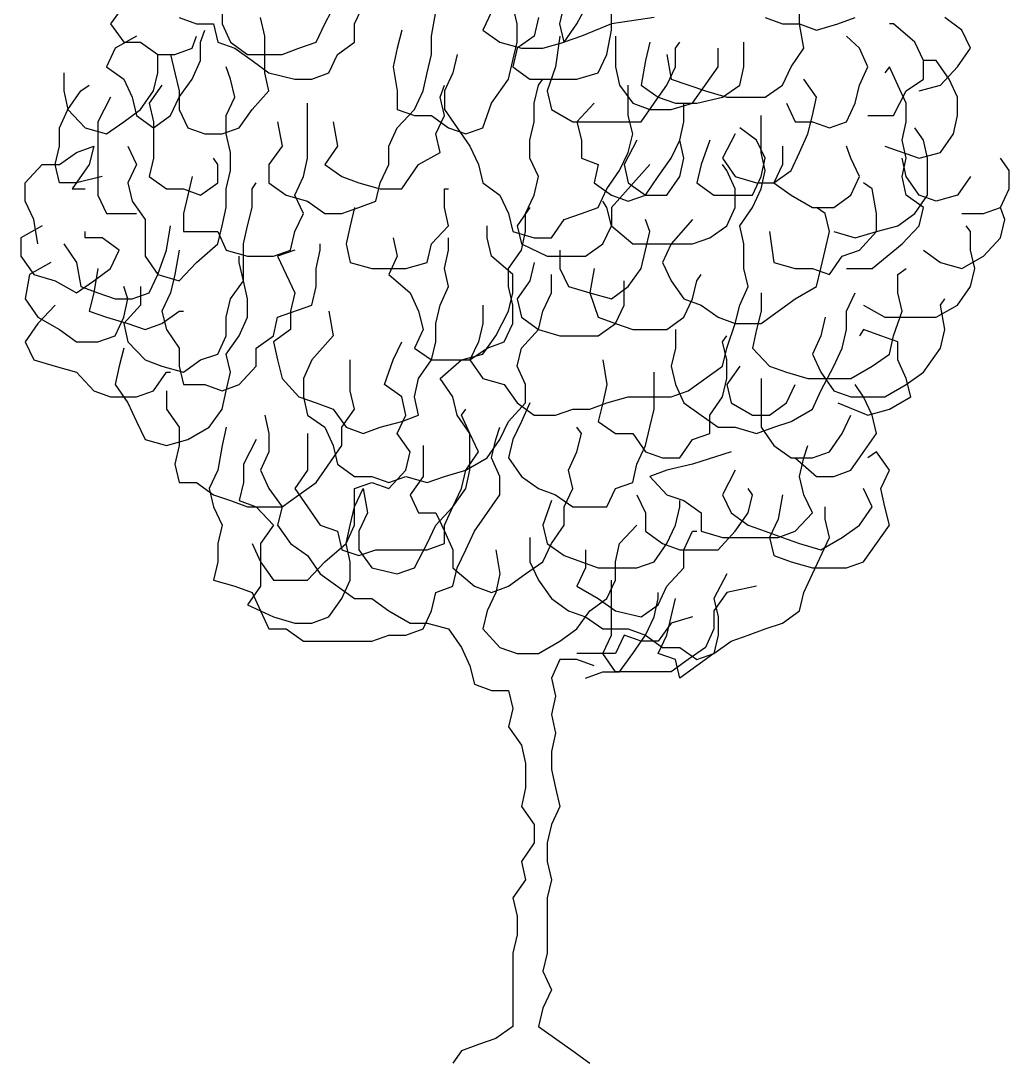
# Model space of a CAD drawing. Extents: x 72 to 82.3, y 0.6 to 17.7.
# Drawn here: x 71.95 to 82.28, y 0.63 to 11.51 of the extents above; entities that cross this region are included whole.
import ezdxf

# ---------------------------------------------------------------- set-up
doc = ezdxf.new("R2010")
doc.units = 0
doc.layers.add('SIMBOLI', color=2, linetype='CONTINUOUS')

msp = doc.modelspace()

# ---------------------------------------------------------------- linework, layer by layer
at = {"layer": 'SIMBOLI', "color": 0}
for p, q in [((80.088, 11.482), (80.088, 12.057)), ((74.056, 11.866), (74.056, 11.482)), ((73.028, 11.676), (72.892, 11.482)), ((75.128, 11.482), (75.261, 11.738)), ((75.44, 11.482), (75.53, 11.676)), ((77.137, 11.482), (77.094, 11.676)), ((77.584, 11.482), (77.63, 11.676)), ((77.763, 11.482), (77.896, 11.738)), ((73.607, 11.548), (73.787, 11.482)), ((74.502, 11.353), (74.456, 11.548)), ((76.245, 11.353), (76.289, 11.61)), ((76.871, 11.61), (76.781, 11.419)), ((77.361, 11.548), (77.317, 11.353)), ((78.122, 11.419), (78.122, 11.61)), ((78.568, 11.548), (78.122, 11.482)), ((79.729, 11.548), (79.909, 11.482)), ((80.488, 11.482), (80.668, 11.548)), ((81.785, 11.419), (81.606, 11.548)), ((72.892, 11.482), (73.028, 11.291)), ((73.787, 11.482), (73.966, 11.482)), ((73.966, 11.482), (74.01, 11.291)), ((74.056, 11.482), (74.143, 11.291)), ((75.038, 11.291), (75.128, 11.482)), ((75.44, 11.291), (75.44, 11.482)), ((77.137, 11.291), (77.137, 11.482)), ((77.63, 11.291), (77.584, 11.482)), ((77.63, 11.291), (77.763, 11.482)), ((78.122, 11.482), (77.809, 11.353)), ((79.909, 11.482), (80.088, 11.482)), ((80.088, 11.482), (80.265, 11.419)), ((80.132, 11.229), (80.088, 11.482)), ((80.265, 11.419), (80.488, 11.482)), ((81.07, 11.482), (81.027, 11.482)), ((81.293, 11.291), (81.07, 11.482)), ((73.161, 11.353), (72.938, 11.229)), ((73.743, 11.229), (73.787, 11.353)), ((73.83, 11.291), (73.877, 11.419)), ((74.502, 10.972), (74.502, 11.353)), ((75.933, 11.419), (75.886, 11.229)), ((76.245, 11.163), (76.245, 11.353)), ((76.781, 11.419), (76.958, 11.291)), ((77.317, 11.353), (77.137, 11.229)), ((77.584, 11.353), (77.54, 11.035)), ((77.809, 11.353), (77.63, 11.291)), ((78.076, 11.163), (78.122, 11.419)), ((78.166, 11.353), (78.166, 11.035)), ((80.714, 11.229), (80.578, 11.353)), ((81.875, 11.229), (81.785, 11.419)), ((72.938, 11.229), (72.849, 11.035)), ((73.028, 11.291), (73.205, 11.291)), ((73.205, 11.291), (73.384, 11.163)), ((73.564, 11.163), (73.743, 11.229)), ((73.83, 11.101), (73.83, 11.291)), ((74.01, 11.291), (74.189, 11.229)), ((74.143, 11.291), (74.323, 11.163)), ((74.189, 11.229), (74.369, 11.101)), ((74.682, 11.163), (74.858, 11.229)), ((74.858, 11.229), (75.038, 11.291)), ((75.261, 11.163), (75.44, 11.291)), ((75.886, 11.229), (75.843, 11.035)), ((76.958, 11.291), (77.184, 11.229)), ((77.094, 11.101), (77.137, 11.291)), ((77.137, 11.229), (77.094, 11.035)), ((77.184, 11.229), (77.407, 11.229)), ((77.407, 11.229), (77.63, 11.291)), ((78.524, 11.291), (78.478, 11.101)), ((78.791, 11.229), (78.837, 11.291)), ((78.791, 11.035), (78.791, 11.229)), ((79.237, 11.035), (79.237, 11.229)), ((79.506, 11.035), (79.506, 11.291)), ((79.999, 11.035), (80.132, 11.229)), ((80.801, 11.035), (80.714, 11.229)), ((81.383, 11.101), (81.293, 11.291)), ((81.739, 11.035), (81.875, 11.229)), ((73.384, 11.163), (73.564, 11.163)), ((73.384, 11.163), (73.428, 11.163)), ((73.384, 10.972), (73.384, 11.163)), ((73.518, 11.163), (73.564, 10.972)), ((74.323, 11.163), (74.682, 11.163)), ((75.171, 10.972), (75.261, 11.163)), ((76.199, 10.972), (76.245, 11.163)), ((76.512, 11.163), (76.468, 10.972)), ((77.986, 10.972), (78.076, 11.163)), ((78.701, 11.163), (78.747, 10.906)), ((72.849, 11.035), (73.028, 10.906)), ((73.743, 10.906), (73.83, 11.101)), ((74.143, 10.906), (74.1, 11.035)), ((74.369, 11.101), (74.546, 10.972)), ((75.843, 11.035), (75.886, 10.782)), ((77.048, 10.906), (77.094, 11.101)), ((77.094, 11.035), (77.271, 10.906)), ((77.54, 11.035), (77.45, 10.782)), ((78.166, 11.035), (78.209, 10.844)), ((78.478, 11.101), (78.435, 10.844)), ((78.701, 10.844), (78.791, 11.035)), ((78.97, 10.654), (79.237, 11.035)), ((79.463, 10.844), (79.506, 11.035)), ((79.909, 10.844), (79.999, 11.035)), ((80.714, 10.844), (80.801, 11.035)), ((81.027, 11.035), (80.98, 10.972)), ((81.114, 10.844), (81.027, 11.035)), ((81.383, 10.906), (81.383, 11.101)), ((81.516, 11.101), (81.383, 11.101)), ((81.652, 10.906), (81.516, 11.101)), ((81.562, 10.844), (81.739, 11.035)), ((72.402, 10.972), (72.402, 10.782)), ((73.028, 10.906), (73.115, 10.716)), ((73.341, 10.782), (73.384, 10.972)), ((73.564, 10.972), (73.607, 10.782)), ((73.607, 10.716), (73.743, 10.906)), ((74.189, 10.716), (74.143, 10.906)), ((74.546, 10.782), (74.502, 10.972)), ((74.546, 10.972), (74.815, 10.906)), ((74.815, 10.906), (74.994, 10.906)), ((74.994, 10.906), (75.171, 10.972)), ((76.156, 10.782), (76.199, 10.972)), ((76.468, 10.972), (76.379, 10.782)), ((76.871, 10.654), (77.048, 10.906)), ((77.271, 10.906), (77.763, 10.906)), ((77.361, 10.844), (77.407, 10.906)), ((77.763, 10.906), (77.986, 10.972)), ((78.747, 10.906), (79.104, 10.782)), ((80.265, 10.716), (80.132, 10.906)), ((81.203, 10.782), (81.383, 10.906)), ((81.739, 10.716), (81.652, 10.906)), ((72.402, 10.782), (72.446, 10.588)), ((72.446, 10.588), (72.579, 10.782)), ((72.579, 10.782), (72.669, 10.844)), ((73.205, 10.588), (73.341, 10.782)), ((73.428, 10.844), (73.295, 10.654)), ((73.607, 10.782), (73.607, 10.588)), ((74.369, 10.588), (74.546, 10.782)), ((75.886, 10.782), (75.886, 10.588)), ((76.066, 10.588), (76.156, 10.782)), ((76.333, 10.716), (76.379, 10.844)), ((76.379, 10.782), (76.379, 10.588)), ((77.317, 10.654), (77.361, 10.844)), ((77.45, 10.782), (77.496, 10.588)), ((78.209, 10.844), (78.345, 10.654)), ((78.299, 10.525), (78.299, 10.844)), ((78.435, 10.844), (78.612, 10.716)), ((78.568, 10.654), (78.701, 10.844)), ((79.104, 10.782), (79.327, 10.716)), ((79.283, 10.716), (79.463, 10.844)), ((79.729, 10.716), (79.909, 10.844)), ((80.668, 10.654), (80.714, 10.844)), ((81.07, 10.525), (81.203, 10.782)), ((81.203, 10.654), (81.114, 10.844)), ((81.339, 10.782), (81.562, 10.844)), ((72.892, 10.716), (72.759, 10.46)), ((73.115, 10.716), (73.161, 10.525)), ((73.518, 10.525), (73.607, 10.716)), ((74.1, 10.525), (74.189, 10.716)), ((76.379, 10.525), (76.333, 10.716)), ((78.612, 10.716), (78.791, 10.654)), ((79.014, 10.654), (79.283, 10.716)), ((79.327, 10.716), (79.729, 10.716)), ((80.222, 10.525), (80.265, 10.716)), ((81.739, 10.525), (81.739, 10.716)), ((72.356, 10.397), (72.446, 10.588)), ((72.446, 10.588), (72.625, 10.397)), ((73.028, 10.46), (73.205, 10.588)), ((73.295, 10.654), (73.341, 10.46)), ((73.607, 10.588), (73.697, 10.397)), ((74.233, 10.397), (74.369, 10.588)), ((74.948, 10.079), (74.948, 10.654)), ((75.886, 10.397), (76.066, 10.588)), ((75.886, 10.588), (76.066, 10.525)), ((76.379, 10.588), (76.645, 10.207)), ((76.781, 10.397), (76.871, 10.654)), ((77.317, 10.46), (77.317, 10.654)), ((77.496, 10.588), (77.719, 10.46)), ((77.942, 10.654), (77.763, 10.46)), ((78.345, 10.654), (78.524, 10.588)), ((78.435, 10.46), (78.568, 10.654)), ((78.524, 10.588), (78.747, 10.588)), ((78.747, 10.588), (78.97, 10.654)), ((78.791, 10.654), (79.014, 10.654)), ((78.881, 10.46), (78.881, 10.654)), ((79.952, 10.654), (80.042, 10.46)), ((80.578, 10.46), (80.668, 10.654)), ((81.203, 10.46), (81.203, 10.654)), ((72.759, 10.46), (72.759, 9.694)), ((72.849, 10.335), (73.028, 10.46)), ((73.161, 10.525), (73.341, 10.397)), ((73.341, 10.397), (73.518, 10.525)), ((73.341, 10.46), (73.341, 10.079)), ((74.1, 10.335), (74.1, 10.525)), ((74.635, 10.46), (74.682, 10.207)), ((75.217, 10.46), (75.261, 10.207)), ((76.066, 10.525), (76.245, 10.525)), ((76.245, 10.525), (76.422, 10.397)), ((76.289, 10.335), (76.379, 10.525)), ((77.271, 10.269), (77.317, 10.46)), ((77.719, 10.46), (78.435, 10.46)), ((77.763, 10.46), (77.809, 10.269)), ((78.345, 10.335), (78.299, 10.525)), ((78.837, 10.269), (78.881, 10.46)), ((79.686, 10.141), (79.686, 10.525)), ((80.042, 10.46), (80.222, 10.46)), ((80.175, 10.335), (80.222, 10.525)), ((80.222, 10.46), (80.401, 10.397)), ((80.401, 10.397), (80.578, 10.46)), ((80.801, 10.525), (81.07, 10.525)), ((81.16, 10.269), (81.203, 10.46)), ((81.696, 10.335), (81.739, 10.525)), ((72.356, 10.207), (72.356, 10.397)), ((72.625, 10.397), (72.849, 10.335)), ((73.697, 10.397), (73.877, 10.335)), ((74.056, 10.335), (74.233, 10.397)), ((75.797, 10.207), (75.886, 10.397)), ((76.422, 10.397), (76.602, 10.335)), ((76.602, 10.335), (76.781, 10.397)), ((79.64, 10.269), (79.463, 10.397)), ((81.383, 10.269), (81.293, 10.397)), ((73.877, 10.335), (74.056, 10.335)), ((74.143, 10.141), (74.1, 10.335)), ((76.333, 10.141), (76.289, 10.335)), ((77.271, 10.079), (77.271, 10.269)), ((77.809, 10.269), (77.809, 10.079)), ((78.389, 10.269), (78.255, 10.013)), ((78.299, 10.141), (78.345, 10.335)), ((78.747, 10.079), (78.837, 10.269)), ((78.881, 10.079), (78.837, 10.269)), ((79.15, 10.269), (79.06, 10.013)), ((79.417, 10.335), (79.283, 10.079)), ((79.729, 10.079), (79.64, 10.269)), ((80.088, 10.141), (80.175, 10.335)), ((81.203, 10.079), (81.16, 10.269)), ((81.426, 10.079), (81.383, 10.269)), ((81.562, 10.141), (81.696, 10.335)), ((72.313, 10.013), (72.356, 10.207)), ((72.356, 10.013), (72.536, 10.141)), ((72.536, 10.141), (72.715, 10.207)), ((72.715, 10.207), (72.669, 10.013)), ((73.072, 10.207), (73.161, 10.013)), ((74.143, 9.95), (74.143, 10.141)), ((74.682, 10.207), (74.546, 10.013)), ((75.261, 10.207), (75.128, 10.013)), ((75.797, 10.013), (75.797, 10.207)), ((76.109, 10.013), (76.333, 10.141)), ((76.645, 10.207), (76.735, 10.013)), ((78.209, 9.95), (78.299, 10.141)), ((79.729, 9.95), (79.686, 10.141)), ((79.909, 10.207), (79.909, 10.013)), ((79.999, 9.95), (80.088, 10.141)), ((80.624, 10.079), (80.578, 10.207)), ((80.98, 10.207), (81.339, 10.079)), ((81.339, 10.079), (81.562, 10.141)), ((73.341, 10.079), (73.295, 9.888)), ((74.01, 10.013), (73.966, 10.079)), ((74.905, 9.888), (74.948, 10.079)), ((77.361, 9.888), (77.271, 10.079)), ((77.809, 10.079), (77.986, 10.013)), ((78.612, 9.888), (78.747, 10.079)), ((78.837, 9.888), (78.881, 10.079)), ((79.283, 10.079), (79.417, 9.888)), ((79.686, 9.888), (79.729, 10.079)), ((80.714, 9.888), (80.624, 10.079)), ((81.203, 9.888), (81.16, 10.079)), ((81.16, 9.888), (81.203, 10.079)), ((81.426, 9.694), (81.426, 10.079)), ((82.278, 9.95), (82.188, 10.079)), ((72, 9.822), (72.177, 10.013)), ((72.177, 10.013), (72.356, 10.013)), ((72.356, 9.822), (72.313, 10.013)), ((72.669, 10.013), (72.49, 9.76)), ((73.161, 10.013), (73.072, 9.822)), ((74.01, 9.822), (74.01, 10.013)), ((74.1, 9.76), (74.143, 9.95)), ((74.546, 10.013), (74.546, 9.822)), ((75.128, 10.013), (75.307, 9.888)), ((75.707, 9.822), (75.797, 10.013)), ((75.933, 9.76), (76.109, 10.013)), ((76.735, 10.013), (76.781, 9.822)), ((77.986, 10.013), (77.942, 9.822)), ((78.076, 9.76), (78.209, 9.95)), ((78.255, 10.013), (78.299, 9.822)), ((78.524, 10.013), (78.299, 9.76)), ((79.06, 10.013), (79.014, 9.822)), ((79.327, 9.95), (79.283, 10.013)), ((79.417, 9.76), (79.327, 9.95)), ((79.686, 9.76), (79.729, 9.95)), ((79.909, 10.013), (79.819, 9.822)), ((79.819, 9.822), (79.999, 9.95)), ((82.278, 9.76), (82.278, 9.95)), ((72, 9.632), (72, 9.822)), ((72.536, 9.822), (72.356, 9.822)), ((72.802, 9.888), (72.536, 9.822)), ((73.072, 9.822), (73.115, 9.632)), ((73.295, 9.888), (73.474, 9.76)), ((73.743, 9.888), (73.697, 9.694)), ((73.83, 9.694), (74.01, 9.822)), ((74.369, 9.76), (74.412, 9.822)), ((74.546, 9.822), (74.725, 9.694)), ((74.815, 9.694), (74.905, 9.888)), ((75.307, 9.888), (75.484, 9.822)), ((75.484, 9.822), (75.707, 9.76)), ((75.663, 9.632), (75.707, 9.822)), ((76.781, 9.822), (76.958, 9.694)), ((77.317, 9.694), (77.361, 9.888)), ((77.942, 9.822), (78.122, 9.694)), ((78.299, 9.822), (78.478, 9.694)), ((78.478, 9.694), (78.612, 9.888)), ((78.701, 9.694), (78.837, 9.888)), ((79.014, 9.822), (79.194, 9.694)), ((79.417, 9.888), (79.64, 9.822)), ((79.596, 9.694), (79.686, 9.888)), ((79.64, 9.822), (79.819, 9.822)), ((79.819, 9.822), (79.999, 9.694)), ((80.624, 9.694), (80.714, 9.888)), ((80.847, 9.76), (80.757, 9.822)), ((81.203, 9.694), (81.16, 9.888)), ((81.339, 9.694), (81.203, 9.888)), ((81.875, 9.888), (81.739, 9.694)), ((72.49, 9.76), (72.625, 9.76)), ((72.759, 9.694), (72.849, 9.503)), ((73.474, 9.76), (73.654, 9.76)), ((73.654, 9.76), (73.83, 9.694)), ((73.697, 9.694), (73.654, 9.503)), ((74.1, 9.566), (74.1, 9.76)), ((74.369, 9.566), (74.369, 9.76)), ((74.725, 9.694), (74.948, 9.632)), ((74.905, 9.503), (74.815, 9.694)), ((75.707, 9.76), (75.933, 9.76)), ((76.379, 9.76), (76.422, 9.76)), ((76.379, 9.566), (76.379, 9.76)), ((76.958, 9.694), (77.048, 9.503)), ((77.227, 9.503), (77.317, 9.694)), ((77.986, 9.566), (78.076, 9.76)), ((78.299, 9.76), (78.122, 9.566)), ((78.122, 9.694), (78.299, 9.632)), ((78.299, 9.632), (78.478, 9.694)), ((78.478, 9.694), (78.701, 9.694)), ((79.194, 9.694), (79.596, 9.694)), ((79.417, 9.566), (79.417, 9.76)), ((79.596, 9.566), (79.686, 9.76)), ((79.999, 9.694), (80.222, 9.566)), ((80.445, 9.566), (80.624, 9.694)), ((80.891, 9.503), (80.847, 9.76)), ((81.383, 9.566), (81.203, 9.694)), ((81.293, 9.503), (81.426, 9.694)), ((81.516, 9.632), (81.339, 9.694)), ((81.739, 9.694), (81.516, 9.632)), ((82.188, 9.566), (82.278, 9.76)), ((72.09, 9.441), (72, 9.632)), ((73.115, 9.632), (73.251, 9.441)), ((74.948, 9.632), (75.128, 9.503)), ((75.484, 9.566), (75.663, 9.632)), ((78.076, 9.566), (78.032, 9.632)), ((72.849, 9.503), (73.161, 9.503)), ((73.654, 9.503), (73.654, 9.313)), ((74.056, 9.375), (74.1, 9.566)), ((74.323, 9.375), (74.369, 9.566)), ((74.815, 9.313), (74.905, 9.503)), ((75.128, 9.503), (75.307, 9.503)), ((75.307, 9.503), (75.484, 9.566)), ((75.44, 9.566), (75.394, 9.375)), ((76.422, 9.375), (76.379, 9.566)), ((77.048, 9.503), (77.094, 9.313)), ((77.271, 9.566), (77.137, 9.375)), ((77.227, 9.313), (77.227, 9.503)), ((77.63, 9.441), (77.809, 9.503)), ((77.809, 9.503), (77.986, 9.566)), ((78.122, 9.375), (78.076, 9.566)), ((78.122, 9.566), (78.122, 9.375)), ((79.327, 9.375), (79.417, 9.566)), ((79.463, 9.375), (79.596, 9.566)), ((80.222, 9.566), (80.445, 9.566)), ((80.355, 9.503), (80.265, 9.566)), ((80.401, 9.313), (80.355, 9.503)), ((80.891, 9.313), (80.891, 9.503)), ((81.114, 9.375), (81.293, 9.503)), ((81.339, 9.375), (81.383, 9.566)), ((81.785, 9.503), (82.008, 9.503)), ((82.008, 9.503), (82.188, 9.566)), ((82.231, 9.441), (82.188, 9.566)), ((72.177, 9.375), (71.954, 9.247)), ((72.133, 9.185), (72.09, 9.441)), ((73.251, 9.441), (73.251, 9.056)), ((73.474, 9.119), (73.518, 9.375)), ((74.01, 9.185), (74.056, 9.375)), ((74.279, 9.185), (74.323, 9.375)), ((75.394, 9.375), (75.351, 9.185)), ((76.245, 9.185), (76.422, 9.375)), ((76.825, 9.247), (76.825, 9.375)), ((77.137, 9.375), (77.184, 9.185)), ((77.496, 9.247), (77.63, 9.441)), ((78.032, 9.185), (78.122, 9.375)), ((78.122, 9.375), (78.345, 9.185)), ((78.524, 9.313), (78.478, 9.441)), ((78.97, 9.441), (78.747, 9.185)), ((79.15, 9.247), (79.327, 9.375)), ((79.506, 9.185), (79.463, 9.375)), ((80.891, 9.313), (81.114, 9.375)), ((81.16, 9.185), (81.339, 9.375)), ((81.875, 9.313), (81.829, 9.375)), ((82.188, 9.247), (82.231, 9.441)), ((72.625, 9.247), (72.625, 9.313)), ((73.654, 9.313), (74.01, 9.313)), ((74.01, 9.313), (74.1, 9.119)), ((74.769, 9.119), (74.815, 9.313)), ((77.094, 9.313), (77.317, 9.247)), ((77.184, 9.119), (77.227, 9.313)), ((78.478, 9.119), (78.524, 9.313)), ((79.775, 9.313), (79.819, 8.99)), ((80.355, 9.119), (80.401, 9.313)), ((80.445, 9.313), (80.668, 9.247)), ((80.668, 9.247), (80.891, 9.313)), ((80.714, 9.119), (80.891, 9.313)), ((81.875, 9.119), (81.875, 9.313)), ((71.954, 9.247), (71.954, 9.056)), ((72.402, 9.185), (72.536, 8.99)), ((72.802, 9.247), (72.625, 9.247)), ((72.982, 9.119), (72.802, 9.247)), ((73.787, 8.99), (74.01, 9.185)), ((74.279, 8.8), (74.279, 9.185)), ((75.081, 9.119), (75.081, 9.185)), ((75.351, 9.185), (75.394, 8.99)), ((75.843, 9.247), (75.886, 9.056)), ((76.199, 8.99), (76.245, 9.185)), ((76.422, 9.119), (76.422, 9.247)), ((76.871, 9.056), (76.825, 9.247)), ((77.184, 9.185), (77.45, 9.056)), ((77.317, 9.247), (77.496, 9.247)), ((77.853, 9.056), (78.032, 9.185)), ((78.345, 9.185), (78.97, 9.185)), ((78.747, 9.185), (78.658, 8.99)), ((78.97, 9.185), (79.15, 9.247)), ((79.506, 8.928), (79.506, 9.185)), ((80.847, 8.928), (81.16, 9.185)), ((82.008, 9.056), (82.188, 9.247)), ((71.954, 9.056), (72.09, 8.866)), ((72.892, 8.928), (72.982, 9.119)), ((73.251, 9.056), (73.384, 8.866)), ((73.384, 8.866), (73.474, 9.119)), ((73.607, 9.119), (73.564, 8.866)), ((74.1, 9.119), (74.323, 9.056)), ((74.233, 8.99), (74.233, 9.056)), ((74.323, 9.056), (74.592, 9.056)), ((74.592, 9.056), (74.769, 9.119)), ((74.815, 9.119), (74.635, 9.056)), ((74.635, 9.056), (74.725, 8.866)), ((75.038, 8.928), (75.081, 9.119)), ((75.886, 9.056), (75.797, 8.866)), ((76.379, 8.928), (76.422, 9.119)), ((77.094, 8.866), (76.871, 9.056)), ((77.048, 8.928), (77.184, 9.119)), ((77.45, 9.056), (77.853, 9.056)), ((77.584, 9.119), (77.584, 8.928)), ((78.435, 8.928), (78.478, 9.119)), ((80.311, 8.928), (80.355, 9.119)), ((80.401, 8.866), (80.534, 9.056)), ((80.534, 9.056), (80.714, 9.119)), ((81.383, 9.119), (81.562, 8.99)), ((81.785, 8.928), (82.008, 9.056)), ((81.919, 8.928), (81.875, 9.119)), ((72.267, 8.99), (72.044, 8.866)), ((72.536, 8.99), (72.579, 8.738)), ((73.607, 8.8), (73.787, 8.99)), ((74.279, 8.8), (74.233, 8.99)), ((75.394, 8.99), (75.62, 8.928)), ((75.976, 8.928), (76.199, 8.99)), ((77.317, 8.99), (77.271, 8.8)), ((78.658, 8.99), (78.747, 8.8)), ((79.819, 8.99), (80.042, 8.928)), ((81.562, 8.99), (81.785, 8.928)), ((72.044, 8.866), (72, 8.609)), ((72.09, 8.866), (72.313, 8.8)), ((72.715, 8.8), (72.892, 8.928)), ((72.759, 8.928), (72.715, 8.672)), ((73.295, 8.672), (73.384, 8.866)), ((73.384, 8.866), (73.607, 8.8)), ((73.564, 8.866), (73.518, 8.672)), ((74.725, 8.866), (74.815, 8.672)), ((75.038, 8.738), (75.038, 8.928)), ((75.62, 8.928), (75.976, 8.928)), ((75.797, 8.866), (76.02, 8.672)), ((76.422, 8.738), (76.379, 8.928)), ((77.048, 8.738), (77.048, 8.928)), ((77.094, 8.672), (77.094, 8.866)), ((77.496, 8.672), (77.496, 8.866)), ((77.584, 8.928), (77.673, 8.738)), ((77.942, 8.928), (77.896, 8.672)), ((78.299, 8.738), (78.435, 8.928)), ((79.014, 8.8), (79.06, 8.866)), ((79.55, 8.738), (79.506, 8.928)), ((80.042, 8.928), (80.222, 8.928)), ((80.222, 8.928), (80.401, 8.866)), ((80.265, 8.738), (80.311, 8.928)), ((80.578, 8.928), (80.847, 8.928)), ((81.114, 8.866), (81.203, 8.928)), ((81.114, 8.672), (81.114, 8.866)), ((81.875, 8.738), (81.919, 8.928)), ((72.313, 8.8), (72.536, 8.672)), ((72.536, 8.672), (72.715, 8.8)), ((72.579, 8.738), (72.759, 8.672)), ((73.072, 8.609), (73.028, 8.738)), ((73.205, 8.738), (73.205, 8.543)), ((74.143, 8.609), (74.279, 8.8)), ((74.323, 8.609), (74.279, 8.8)), ((74.994, 8.543), (75.038, 8.738)), ((76.333, 8.543), (76.422, 8.738)), ((77.094, 8.543), (77.048, 8.738)), ((77.271, 8.8), (77.137, 8.609)), ((77.673, 8.738), (77.896, 8.672)), ((78.122, 8.609), (78.299, 8.738)), ((78.255, 8.543), (78.255, 8.8)), ((78.747, 8.8), (78.881, 8.609)), ((78.97, 8.609), (79.014, 8.8)), ((79.463, 8.543), (79.55, 8.738)), ((80.042, 8.609), (80.265, 8.738)), ((81.739, 8.543), (81.875, 8.738)), ((72, 8.609), (72.133, 8.419)), ((72.715, 8.672), (72.669, 8.481)), ((72.759, 8.672), (72.938, 8.609)), ((72.938, 8.609), (73.115, 8.609)), ((73.028, 8.419), (73.072, 8.609)), ((73.115, 8.609), (73.295, 8.672)), ((73.518, 8.672), (73.428, 8.481)), ((74.1, 8.419), (74.143, 8.609)), ((74.323, 8.419), (74.323, 8.609)), ((74.815, 8.672), (74.769, 8.481)), ((76.02, 8.672), (76.109, 8.481)), ((77.048, 8.481), (77.094, 8.672)), ((77.137, 8.609), (77.184, 8.419)), ((77.407, 8.481), (77.496, 8.672)), ((77.896, 8.672), (78.122, 8.609)), ((77.896, 8.672), (77.986, 8.419)), ((78.881, 8.419), (78.97, 8.609)), ((78.881, 8.609), (79.06, 8.543)), ((79.686, 8.672), (79.686, 8.481)), ((79.863, 8.481), (80.042, 8.609)), ((80.578, 8.481), (80.668, 8.672)), ((81.16, 8.481), (81.114, 8.672)), ((81.562, 8.543), (81.606, 8.609)), ((72.313, 8.543), (72.133, 8.353)), ((73.205, 8.543), (73.028, 8.353)), ((74.635, 8.419), (74.994, 8.543)), ((76.289, 8.353), (76.333, 8.543)), ((76.781, 8.543), (76.781, 8.353)), ((77.094, 8.353), (77.094, 8.543)), ((78.166, 8.353), (78.255, 8.543)), ((79.06, 8.543), (79.237, 8.419)), ((79.417, 8.353), (79.463, 8.543)), ((80.757, 8.543), (80.98, 8.419)), ((81.516, 8.419), (81.739, 8.543)), ((81.606, 8.291), (81.562, 8.543)), ((72.133, 8.419), (72.356, 8.291)), ((72.669, 8.481), (72.849, 8.419)), ((72.849, 8.419), (73.072, 8.353)), ((72.938, 8.225), (73.028, 8.419)), ((73.428, 8.353), (73.607, 8.481)), ((73.428, 8.481), (73.474, 8.291)), ((73.607, 8.481), (73.654, 8.481)), ((74.1, 8.225), (74.1, 8.419)), ((74.233, 8.225), (74.323, 8.419)), ((74.592, 8.225), (74.635, 8.419)), ((74.769, 8.481), (74.769, 8.291)), ((75.171, 8.481), (75.217, 8.225)), ((76.109, 8.481), (76.156, 8.291)), ((76.914, 8.225), (77.048, 8.481)), ((77.184, 8.419), (77.361, 8.291)), ((77.361, 8.291), (77.407, 8.481)), ((77.986, 8.419), (78.166, 8.353)), ((78.701, 8.291), (78.881, 8.419)), ((79.237, 8.419), (79.417, 8.353)), ((79.686, 8.481), (79.64, 8.291)), ((79.686, 8.353), (79.863, 8.481)), ((80.355, 8.419), (80.311, 8.225)), ((80.578, 8.291), (80.578, 8.481)), ((80.98, 8.419), (81.516, 8.419)), ((81.07, 8.225), (81.16, 8.481)), ((72.133, 8.353), (72, 8.162)), ((72.356, 8.291), (72.536, 8.162)), ((73.028, 8.353), (73.072, 8.162)), ((73.072, 8.353), (73.251, 8.291)), ((73.251, 8.291), (73.428, 8.353)), ((73.474, 8.291), (73.607, 8.097)), ((74.769, 8.291), (74.592, 8.162)), ((76.156, 8.291), (76.066, 8.097)), ((76.289, 8.162), (76.289, 8.353)), ((76.781, 8.353), (76.735, 8.162)), ((77.004, 8.162), (77.094, 8.353)), ((77.184, 8.097), (77.361, 8.291)), ((77.361, 8.291), (77.584, 8.225)), ((77.986, 8.225), (78.166, 8.353)), ((78.166, 8.353), (78.345, 8.291)), ((78.345, 8.291), (78.701, 8.291)), ((78.791, 8.291), (78.791, 8.097)), ((79.327, 8.097), (79.417, 8.353)), ((79.417, 8.353), (79.686, 8.353)), ((79.64, 8.291), (79.596, 8.097)), ((80.534, 8.097), (80.578, 8.291)), ((80.757, 8.291), (80.714, 8.225)), ((80.937, 8.225), (80.757, 8.291)), ((81.562, 8.097), (81.606, 8.291)), ((72.759, 8.162), (72.938, 8.225)), ((74.01, 8.034), (74.1, 8.225)), ((74.1, 8.034), (74.233, 8.225)), ((74.412, 8.097), (74.592, 8.225)), ((75.217, 8.225), (74.994, 7.972)), ((76.781, 8.034), (76.914, 8.225)), ((77.584, 8.225), (77.986, 8.225)), ((79.283, 8.162), (79.327, 8.225)), ((80.311, 8.225), (80.222, 8.034)), ((81.114, 8.162), (80.937, 8.225)), ((81.027, 8.034), (81.07, 8.225)), ((72, 8.162), (72.09, 7.972)), ((72.536, 8.162), (72.759, 8.162)), ((73.028, 8.097), (72.982, 7.906)), ((73.072, 8.162), (73.251, 7.972)), ((73.607, 8.097), (73.607, 7.906)), ((74.412, 7.906), (74.412, 8.097)), ((74.592, 8.162), (74.635, 7.972)), ((75.843, 7.972), (75.933, 8.162)), ((76.066, 8.097), (76.245, 7.972)), ((76.245, 7.972), (76.289, 8.162)), ((76.735, 8.162), (76.645, 7.972)), ((76.645, 7.972), (76.825, 8.097)), ((76.825, 8.097), (77.004, 8.162)), ((77.137, 7.906), (77.184, 8.097)), ((78.791, 8.097), (78.747, 7.906)), ((79.327, 7.972), (79.283, 8.162)), ((79.283, 7.906), (79.327, 8.097)), ((79.596, 8.097), (79.775, 7.906)), ((80.445, 7.906), (80.534, 8.097)), ((81.114, 7.972), (81.114, 8.162)), ((81.383, 7.844), (81.562, 8.097)), ((72.09, 7.972), (72.313, 7.906)), ((73.251, 7.972), (73.428, 7.906)), ((73.654, 7.844), (73.83, 7.972)), ((73.83, 7.972), (74.01, 8.034)), ((74.143, 7.844), (74.1, 8.034)), ((74.635, 7.972), (74.682, 7.778)), ((74.994, 7.972), (74.905, 7.778)), ((75.394, 7.65), (75.394, 7.972)), ((75.753, 7.716), (75.843, 7.972)), ((76.109, 7.778), (76.245, 7.972)), ((76.245, 7.972), (76.645, 7.972)), ((76.333, 7.778), (76.558, 7.972)), ((76.558, 7.972), (76.781, 8.034)), ((76.645, 7.972), (76.781, 7.778)), ((78.032, 7.972), (78.076, 7.716)), ((79.327, 7.778), (79.327, 7.972)), ((80.222, 8.034), (80.311, 7.844)), ((80.847, 7.906), (81.027, 8.034)), ((81.203, 7.778), (81.114, 7.972)), ((72.313, 7.906), (72.536, 7.844)), ((72.536, 7.844), (72.715, 7.65)), ((72.982, 7.906), (72.938, 7.716)), ((73.341, 7.65), (73.474, 7.844)), ((73.428, 7.906), (73.654, 7.844)), ((73.474, 7.844), (73.518, 7.844)), ((73.607, 7.906), (73.654, 7.716)), ((74.1, 7.65), (74.143, 7.844)), ((74.233, 7.716), (74.412, 7.906)), ((77.227, 7.716), (77.137, 7.906)), ((78.568, 7.459), (78.568, 7.844)), ((78.747, 7.906), (78.791, 7.716)), ((78.924, 7.65), (79.283, 7.906)), ((79.463, 7.906), (79.327, 7.716)), ((79.775, 7.906), (79.952, 7.844)), ((79.952, 7.844), (80.175, 7.778)), ((80.311, 7.65), (80.445, 7.906)), ((80.311, 7.844), (80.445, 7.65)), ((80.624, 7.778), (80.847, 7.906)), ((81.203, 7.716), (81.383, 7.844)), ((74.682, 7.778), (74.858, 7.587)), ((74.905, 7.778), (74.905, 7.587)), ((76.066, 7.587), (76.109, 7.778)), ((76.468, 7.587), (76.333, 7.778)), ((76.781, 7.778), (77.004, 7.716)), ((79.283, 7.587), (79.327, 7.778)), ((79.686, 7.778), (79.686, 7.269)), ((80.175, 7.778), (80.624, 7.778)), ((81.25, 7.587), (81.203, 7.778)), ((72.715, 7.65), (72.892, 7.587)), ((72.938, 7.716), (73.072, 7.525)), ((73.161, 7.587), (73.341, 7.65)), ((73.474, 7.65), (73.474, 7.459)), ((73.654, 7.716), (73.877, 7.716)), ((73.877, 7.716), (74.056, 7.65)), ((74.056, 7.65), (74.233, 7.716)), ((74.056, 7.459), (74.1, 7.65)), ((75.44, 7.459), (75.394, 7.65)), ((75.933, 7.587), (75.753, 7.716)), ((77.004, 7.716), (77.137, 7.525)), ((77.227, 7.525), (77.227, 7.716)), ((78.076, 7.716), (78.032, 7.525)), ((78.747, 7.587), (78.924, 7.65)), ((78.791, 7.716), (78.881, 7.525)), ((79.327, 7.716), (79.373, 7.525)), ((79.952, 7.525), (80.042, 7.716)), ((80.222, 7.459), (80.311, 7.65)), ((80.445, 7.65), (80.624, 7.587)), ((80.757, 7.587), (80.668, 7.716)), ((80.98, 7.587), (81.203, 7.716)), ((72.892, 7.587), (73.161, 7.587)), ((73.072, 7.525), (73.161, 7.331)), ((74.858, 7.587), (75.038, 7.525)), ((74.905, 7.587), (74.948, 7.397)), ((75.038, 7.525), (75.217, 7.459)), ((75.976, 7.397), (75.933, 7.587)), ((76.109, 7.397), (76.066, 7.587)), ((76.512, 7.397), (76.468, 7.587)), ((77.048, 7.331), (77.227, 7.525)), ((77.137, 7.525), (77.317, 7.397)), ((77.271, 7.525), (77.184, 7.331)), ((77.896, 7.459), (78.076, 7.525)), ((78.032, 7.525), (77.986, 7.331)), ((78.076, 7.525), (78.299, 7.587)), ((78.299, 7.587), (78.747, 7.587)), ((78.881, 7.525), (79.06, 7.397)), ((79.15, 7.397), (79.283, 7.587)), ((79.373, 7.525), (79.596, 7.397)), ((79.775, 7.397), (79.952, 7.525)), ((80.488, 7.525), (80.801, 7.397)), ((80.624, 7.587), (80.98, 7.587)), ((80.847, 7.397), (80.757, 7.587)), ((81.027, 7.459), (81.25, 7.587)), ((73.474, 7.459), (73.607, 7.269)), ((73.92, 7.269), (74.056, 7.459)), ((75.217, 7.459), (75.351, 7.269)), ((75.307, 7.269), (75.44, 7.459)), ((76.558, 7.397), (76.602, 7.459)), ((77.54, 7.397), (77.719, 7.459)), ((77.719, 7.459), (77.896, 7.459)), ((78.524, 7.269), (78.568, 7.459)), ((79.999, 7.331), (80.222, 7.459)), ((80.801, 7.397), (81.027, 7.459)), ((73.161, 7.331), (73.251, 7.14)), ((74.502, 7.397), (74.546, 7.203)), ((74.948, 7.397), (75.128, 7.269)), ((75.707, 7.269), (75.933, 7.331)), ((75.886, 7.203), (75.976, 7.397)), ((75.933, 7.331), (76.109, 7.397)), ((76.645, 7.203), (76.512, 7.397)), ((76.645, 7.203), (76.558, 7.397)), ((76.958, 7.14), (77.048, 7.331)), ((77.184, 7.331), (77.094, 7.14)), ((77.317, 7.397), (77.54, 7.397)), ((77.986, 7.331), (78.166, 7.203)), ((79.06, 7.397), (79.237, 7.269)), ((79.15, 7.203), (79.15, 7.397)), ((79.596, 7.397), (79.775, 7.397)), ((79.819, 7.269), (79.999, 7.331)), ((80.534, 7.203), (80.624, 7.397)), ((80.891, 7.203), (80.847, 7.397)), ((73.607, 7.269), (73.607, 7.078)), ((73.697, 7.14), (73.92, 7.269)), ((74.1, 7.269), (74.056, 7.078)), ((74.546, 7.203), (74.546, 7.012)), ((74.948, 7.203), (74.948, 6.822)), ((75.128, 7.269), (75.217, 7.078)), ((75.307, 7.078), (75.307, 7.269)), ((75.351, 7.269), (75.53, 7.203)), ((75.53, 7.203), (75.707, 7.269)), ((76.02, 7.012), (75.886, 7.203)), ((76.645, 6.822), (76.645, 7.203)), ((76.735, 7.012), (76.645, 7.203)), ((76.914, 7.14), (76.958, 7.269)), ((77.809, 7.203), (77.763, 7.269)), ((77.763, 7.012), (77.809, 7.203)), ((78.166, 7.203), (78.345, 7.203)), ((78.345, 7.203), (78.478, 7.012)), ((78.478, 7.078), (78.524, 7.269)), ((78.97, 7.14), (79.15, 7.203)), ((79.237, 7.269), (79.417, 7.269)), ((79.417, 7.269), (79.64, 7.203)), ((79.64, 7.203), (79.819, 7.269)), ((79.686, 7.269), (79.819, 7.078)), ((80.401, 7.012), (80.534, 7.203)), ((80.624, 6.822), (80.891, 7.203)), ((73.251, 7.14), (73.474, 7.078)), ((73.474, 7.078), (73.697, 7.14)), ((73.607, 7.078), (73.564, 6.884)), ((74.056, 7.078), (74.01, 6.822)), ((74.412, 7.14), (74.279, 6.884)), ((75.038, 6.693), (75.307, 7.078)), ((75.217, 7.078), (75.261, 6.884)), ((76.156, 7.078), (76.156, 6.756)), ((76.825, 6.95), (76.958, 7.14)), ((76.871, 6.95), (76.914, 7.14)), ((77.094, 7.14), (77.048, 6.95)), ((78.389, 6.884), (78.478, 7.078)), ((78.837, 6.95), (78.97, 7.14)), ((79.819, 7.078), (79.999, 6.95)), ((80.132, 6.95), (80.175, 7.078)), ((74.546, 7.012), (74.456, 6.822)), ((75.976, 6.822), (76.02, 7.012)), ((76.602, 6.822), (76.735, 7.012)), ((77.673, 6.822), (77.763, 7.012)), ((78.478, 7.012), (78.658, 6.95)), ((79.373, 7.012), (78.97, 6.884)), ((80.222, 6.95), (80.401, 7.012)), ((80.891, 7.012), (80.801, 6.95)), ((81.027, 6.822), (80.891, 7.012)), ((73.564, 6.884), (73.607, 6.693)), ((74.279, 6.884), (74.279, 6.693)), ((75.261, 6.884), (75.44, 6.756)), ((76.602, 6.822), (76.825, 6.95)), ((76.958, 6.756), (76.871, 6.95)), ((77.048, 6.95), (77.184, 6.756)), ((78.345, 6.693), (78.389, 6.884)), ((78.658, 6.95), (78.837, 6.95)), ((78.97, 6.884), (78.701, 6.822)), ((79.999, 6.95), (80.222, 6.95)), ((80.042, 6.95), (80.265, 6.756)), ((80.088, 6.756), (80.132, 6.95)), ((74.01, 6.822), (73.92, 6.631)), ((74.456, 6.822), (74.546, 6.631)), ((74.948, 6.822), (74.815, 6.631)), ((75.44, 6.756), (75.62, 6.756)), ((75.62, 6.756), (75.797, 6.693)), ((75.797, 6.631), (75.976, 6.822)), ((75.797, 6.693), (75.976, 6.756)), ((75.976, 6.756), (76.199, 6.693)), ((76.156, 6.756), (76.02, 6.565)), ((76.199, 6.693), (76.379, 6.756)), ((76.379, 6.756), (76.602, 6.822)), ((76.558, 6.631), (76.602, 6.822)), ((76.602, 6.631), (76.645, 6.822)), ((76.958, 6.565), (76.958, 6.756)), ((77.184, 6.756), (77.361, 6.631)), ((77.719, 6.631), (77.673, 6.822)), ((78.701, 6.822), (78.524, 6.756)), ((78.524, 6.756), (78.701, 6.565)), ((79.417, 6.822), (79.283, 6.565)), ((80.132, 6.565), (80.088, 6.756)), ((80.265, 6.756), (80.445, 6.756)), ((80.445, 6.756), (80.624, 6.822)), ((80.937, 6.631), (81.027, 6.822)), ((73.607, 6.693), (73.787, 6.693)), ((73.787, 6.693), (73.966, 6.565)), ((74.279, 6.693), (74.233, 6.503)), ((74.858, 6.565), (75.038, 6.693)), ((75.44, 6.631), (75.62, 6.693)), ((75.62, 6.693), (75.797, 6.631)), ((78.166, 6.631), (78.345, 6.693)), ((73.92, 6.631), (73.966, 6.437)), ((73.966, 6.565), (74.143, 6.503)), ((74.546, 6.631), (74.682, 6.437)), ((74.682, 6.437), (74.858, 6.565)), ((74.815, 6.631), (74.948, 6.437)), ((75.44, 6.437), (75.53, 6.631)), ((75.44, 6.437), (75.44, 6.631)), ((75.53, 6.631), (75.574, 6.375)), ((76.02, 6.565), (76.109, 6.375)), ((76.468, 6.437), (76.602, 6.631)), ((76.468, 6.437), (76.558, 6.631)), ((76.691, 6.184), (76.958, 6.565)), ((77.361, 6.631), (77.54, 6.565)), ((77.54, 6.565), (77.719, 6.437)), ((77.63, 6.437), (77.719, 6.631)), ((78.076, 6.437), (78.166, 6.631)), ((78.389, 6.565), (78.478, 6.375)), ((78.701, 6.565), (78.881, 6.503)), ((79.283, 6.565), (79.373, 6.375)), ((79.596, 6.565), (79.55, 6.631)), ((79.55, 6.375), (79.596, 6.565)), ((79.909, 6.565), (79.863, 6.309)), ((80.222, 6.375), (80.132, 6.565)), ((80.847, 6.437), (80.757, 6.631)), ((80.98, 6.437), (80.937, 6.631)), ((73.966, 6.437), (74.056, 6.246)), ((74.143, 6.503), (74.323, 6.437)), ((74.233, 6.503), (74.412, 6.437)), ((74.323, 6.437), (74.682, 6.437)), ((74.412, 6.437), (74.592, 6.246)), ((74.682, 6.437), (74.635, 6.246)), ((74.948, 6.437), (75.081, 6.246)), ((75.394, 6.246), (75.44, 6.437)), ((75.44, 6.246), (75.44, 6.437)), ((76.289, 6.246), (76.468, 6.437)), ((76.379, 6.246), (76.468, 6.437)), ((77.496, 6.503), (77.407, 6.246)), ((77.63, 6.246), (77.63, 6.437)), ((77.719, 6.437), (78.076, 6.437)), ((78.791, 6.246), (78.837, 6.437)), ((78.837, 6.437), (78.837, 6.503)), ((78.881, 6.503), (79.06, 6.375)), ((80.355, 6.309), (80.355, 6.437)), ((80.714, 6.246), (80.847, 6.437)), ((81.027, 6.246), (80.98, 6.437)), ((75.574, 6.375), (75.484, 6.184)), ((76.109, 6.375), (76.289, 6.375)), ((76.289, 6.375), (76.379, 6.184)), ((78.478, 6.375), (78.478, 6.184)), ((79.06, 6.375), (79.06, 6.184)), ((79.373, 6.375), (79.55, 6.246)), ((79.417, 6.184), (79.55, 6.375)), ((80.042, 6.184), (80.222, 6.375)), ((74.056, 6.246), (74.01, 6.056)), ((74.592, 6.246), (74.456, 6.056)), ((74.635, 6.246), (74.769, 6.056)), ((75.081, 6.246), (75.261, 6.184)), ((75.351, 6.056), (75.44, 6.246)), ((75.351, 6.056), (75.394, 6.246)), ((76.199, 6.056), (76.289, 6.246)), ((76.379, 6.056), (76.379, 6.246)), ((77.407, 6.246), (77.45, 6.056)), ((77.496, 6.056), (77.63, 6.246)), ((78.209, 6.056), (78.389, 6.246)), ((78.701, 6.056), (78.791, 6.246)), ((79.55, 6.246), (79.729, 6.184)), ((79.863, 6.309), (79.775, 6.118)), ((80.401, 6.118), (80.355, 6.309)), ((80.534, 6.118), (80.714, 6.246)), ((80.891, 6.056), (81.027, 6.246)), ((75.261, 6.184), (75.307, 5.99)), ((75.484, 6.184), (75.484, 5.99)), ((76.379, 6.184), (76.468, 5.99)), ((76.602, 5.99), (76.691, 6.184)), ((77.271, 6.118), (77.271, 5.862)), ((78.478, 6.184), (78.658, 6.056)), ((78.881, 5.99), (78.97, 6.184)), ((78.97, 6.184), (79.014, 6.184)), ((79.06, 6.184), (79.283, 6.118)), ((79.237, 5.99), (79.417, 6.184)), ((79.283, 6.118), (79.863, 6.118)), ((79.729, 6.184), (79.909, 6.118)), ((79.775, 6.118), (79.819, 5.928)), ((79.863, 6.118), (80.042, 6.184)), ((79.909, 6.118), (80.088, 6.056)), ((80.222, 5.737), (80.401, 6.118)), ((80.311, 5.99), (80.534, 6.118)), ((74.01, 6.056), (74.01, 5.862)), ((74.369, 6.056), (74.456, 5.862)), ((74.456, 6.056), (74.456, 5.862)), ((74.769, 6.056), (74.948, 5.928)), ((75.128, 5.862), (75.351, 6.056)), ((75.307, 5.99), (75.484, 5.928)), ((75.394, 5.862), (75.351, 6.056)), ((75.484, 5.99), (75.62, 5.799)), ((75.484, 5.928), (75.663, 5.99)), ((75.663, 5.99), (76.199, 5.99)), ((76.066, 5.799), (76.199, 6.056)), ((76.199, 5.99), (76.379, 6.056)), ((76.468, 5.99), (76.468, 5.799)), ((76.512, 5.799), (76.602, 5.99)), ((76.914, 5.99), (76.958, 5.737)), ((77.407, 5.862), (77.496, 6.056)), ((77.45, 6.056), (77.63, 5.928)), ((77.853, 5.99), (77.853, 5.799)), ((78.166, 5.862), (78.209, 6.056)), ((78.568, 5.862), (78.701, 6.056)), ((78.658, 6.056), (78.837, 5.99)), ((78.837, 5.99), (79.237, 5.99)), ((78.881, 5.799), (78.881, 5.99)), ((80.088, 6.056), (80.311, 5.99)), ((80.757, 5.862), (80.891, 6.056)), ((74.948, 5.928), (75.081, 5.737)), ((77.63, 5.928), (77.809, 5.862)), ((79.819, 5.928), (79.999, 5.862)), ((74.01, 5.862), (73.966, 5.671)), ((74.456, 5.862), (74.592, 5.671)), ((74.456, 5.862), (74.456, 5.609)), ((74.948, 5.671), (75.128, 5.862)), ((75.394, 5.671), (75.394, 5.862)), ((75.62, 5.799), (75.886, 5.737)), ((75.886, 5.737), (76.066, 5.799)), ((76.468, 5.799), (76.691, 5.609)), ((76.468, 5.609), (76.512, 5.799)), ((77.227, 5.737), (77.407, 5.862)), ((77.271, 5.862), (77.361, 5.671)), ((77.853, 5.799), (77.763, 5.609)), ((77.809, 5.862), (77.986, 5.799)), ((77.986, 5.799), (78.389, 5.799)), ((78.166, 5.671), (78.166, 5.862)), ((78.389, 5.799), (78.568, 5.862)), ((78.701, 5.609), (78.881, 5.799)), ((79.999, 5.862), (80.222, 5.799)), ((80.222, 5.799), (80.578, 5.799)), ((80.578, 5.799), (80.757, 5.862)), ((73.966, 5.671), (74.189, 5.609)), ((74.592, 5.671), (74.948, 5.671)), ((75.081, 5.737), (75.44, 5.481)), ((75.307, 5.481), (75.394, 5.671)), ((76.958, 5.737), (76.914, 5.543)), ((77.048, 5.609), (77.227, 5.737)), ((77.361, 5.671), (77.496, 5.481)), ((78.076, 5.481), (78.166, 5.671)), ((78.122, 5.096), (78.122, 5.671)), ((79.327, 5.737), (79.194, 5.481)), ((80.132, 5.543), (80.222, 5.737)), ((74.189, 5.609), (74.369, 5.543)), ((74.456, 5.609), (74.323, 5.415)), ((76.289, 5.543), (76.468, 5.609)), ((76.691, 5.609), (76.871, 5.543)), ((76.871, 5.543), (77.048, 5.609)), ((77.763, 5.609), (77.986, 5.481)), ((78.612, 5.415), (78.701, 5.609)), ((79.64, 5.609), (79.327, 5.543)), ((74.369, 5.543), (74.456, 5.352)), ((75.171, 5.29), (75.307, 5.481)), ((75.44, 5.481), (75.62, 5.481)), ((75.62, 5.481), (75.797, 5.352)), ((76.245, 5.352), (76.289, 5.543)), ((76.914, 5.543), (76.825, 5.352)), ((77.496, 5.481), (77.673, 5.352)), ((77.896, 5.352), (78.076, 5.481)), ((77.986, 5.481), (78.166, 5.352)), ((78.568, 5.29), (78.612, 5.481)), ((78.612, 5.481), (78.612, 5.543)), ((78.747, 5.29), (78.791, 5.481)), ((79.327, 5.543), (79.194, 5.352)), ((79.194, 5.481), (79.237, 5.29)), ((80.088, 5.352), (80.132, 5.543)), ((74.323, 5.415), (74.592, 5.29)), ((74.456, 5.352), (74.546, 5.162)), ((75.797, 5.352), (76.02, 5.224)), ((76.156, 5.162), (76.245, 5.352)), ((76.825, 5.352), (76.781, 5.162)), ((77.673, 5.352), (77.853, 5.29)), ((77.763, 5.162), (77.896, 5.352)), ((78.166, 5.352), (78.435, 5.29)), ((78.435, 5.29), (78.612, 5.415)), ((79.194, 5.352), (79.194, 5.162)), ((79.909, 5.224), (80.088, 5.352)), ((74.592, 5.29), (74.815, 5.224)), ((74.994, 5.224), (75.171, 5.29)), ((77.853, 5.29), (78.032, 5.162)), ((78.478, 5.096), (78.568, 5.29)), ((78.701, 5.096), (78.747, 5.29)), ((78.97, 5.29), (78.747, 5.224)), ((79.237, 5.29), (79.237, 5.096)), ((74.546, 5.162), (74.725, 5.162)), ((74.725, 5.162), (74.905, 5.034)), ((74.815, 5.224), (74.994, 5.224)), ((75.976, 5.096), (76.156, 5.162)), ((76.02, 5.224), (76.199, 5.224)), ((76.199, 5.224), (76.422, 5.162)), ((76.422, 5.162), (76.558, 4.968)), ((76.781, 5.162), (76.958, 4.968)), ((77.584, 5.034), (77.763, 5.162)), ((78.032, 5.162), (78.299, 5.162)), ((78.299, 5.162), (78.478, 5.096)), ((78.747, 5.224), (78.612, 5.034)), ((79.194, 5.162), (79.104, 4.968)), ((79.55, 5.096), (79.729, 5.162)), ((79.729, 5.162), (79.909, 5.224)), ((74.905, 5.034), (75.62, 5.034)), ((75.62, 5.034), (75.797, 5.096)), ((75.797, 5.096), (75.976, 5.096)), ((77.361, 4.906), (77.584, 5.034)), ((78.032, 4.906), (78.122, 5.096)), ((78.255, 5.096), (78.166, 4.906)), ((78.435, 5.034), (78.255, 5.096)), ((78.345, 4.906), (78.478, 5.096)), ((78.612, 5.034), (78.435, 5.034)), ((78.478, 5.096), (78.658, 4.968)), ((78.612, 4.906), (78.701, 5.096)), ((79.237, 5.096), (79.194, 4.906)), ((79.194, 4.906), (79.373, 5.034)), ((79.373, 5.034), (79.55, 5.096)), ((76.558, 4.968), (76.645, 4.777)), ((76.958, 4.968), (77.137, 4.906)), ((77.137, 4.906), (77.361, 4.906)), ((78.166, 4.906), (77.763, 4.906)), ((78.166, 4.715), (78.032, 4.906)), ((78.209, 4.715), (78.345, 4.906)), ((78.791, 4.843), (78.612, 4.906)), ((78.658, 4.968), (78.837, 4.968)), ((78.837, 4.968), (79.014, 4.843)), ((79.104, 4.968), (78.924, 4.843)), ((79.194, 4.906), (79.014, 4.777)), ((79.014, 4.843), (79.194, 4.906)), ((77.584, 4.843), (77.496, 4.649)), ((77.763, 4.843), (77.584, 4.843)), ((77.942, 4.777), (77.763, 4.843)), ((78.924, 4.843), (78.747, 4.715)), ((78.837, 4.649), (78.791, 4.843)), ((76.645, 4.777), (76.691, 4.587)), ((77.853, 4.649), (78.032, 4.715)), ((78.032, 4.715), (78.209, 4.715)), ((78.747, 4.715), (78.166, 4.715)), ((79.014, 4.777), (78.837, 4.649)), ((76.691, 4.587), (76.871, 4.521)), ((77.496, 4.649), (77.54, 4.459)), ((76.871, 4.521), (77.048, 4.521)), ((77.048, 4.521), (77.094, 4.33)), ((77.54, 4.459), (77.496, 4.268)), ((77.094, 4.33), (77.048, 4.14)), ((77.496, 4.268), (77.54, 4.074)), ((77.048, 4.14), (77.184, 3.949)), ((77.54, 4.074), (77.496, 3.883)), ((77.184, 3.949), (77.227, 3.755)), ((77.496, 3.883), (77.496, 3.693)), ((77.227, 3.755), (77.227, 3.502)), ((77.496, 3.693), (77.54, 3.502)), ((77.227, 3.502), (77.184, 3.308)), ((77.54, 3.502), (77.584, 3.308)), ((77.184, 3.308), (77.317, 3.118)), ((77.584, 3.308), (77.496, 3.118)), ((77.317, 3.118), (77.317, 2.927)), ((77.496, 3.118), (77.45, 2.927)), ((77.317, 2.927), (77.184, 2.733)), ((77.45, 2.927), (77.45, 2.733)), ((77.184, 2.733), (77.227, 2.543)), ((77.45, 2.733), (77.496, 2.543)), ((77.227, 2.543), (77.094, 2.352)), ((77.496, 2.543), (77.45, 2.352)), ((77.094, 2.352), (77.137, 2.162)), ((77.45, 2.352), (77.45, 1.777)), ((77.137, 2.162), (77.137, 1.967)), ((77.137, 1.967), (77.094, 1.777)), ((77.094, 1.777), (77.094, 1.011)), ((77.45, 1.777), (77.407, 1.586)), ((77.407, 1.586), (77.496, 1.392)), ((77.496, 1.392), (77.407, 1.202)), ((77.407, 1.202), (77.361, 1.011)), ((77.094, 1.011), (76.914, 0.883)), ((77.361, 1.011), (77.719, 0.755)), ((76.914, 0.883), (76.735, 0.821)), ((76.735, 0.821), (76.558, 0.755)), ((76.558, 0.755), (76.468, 0.626)), ((77.719, 0.755), (77.896, 0.626))]:
    msp.add_line(p, q, dxfattribs=at)

doc.saveas('drawing.dxf')
